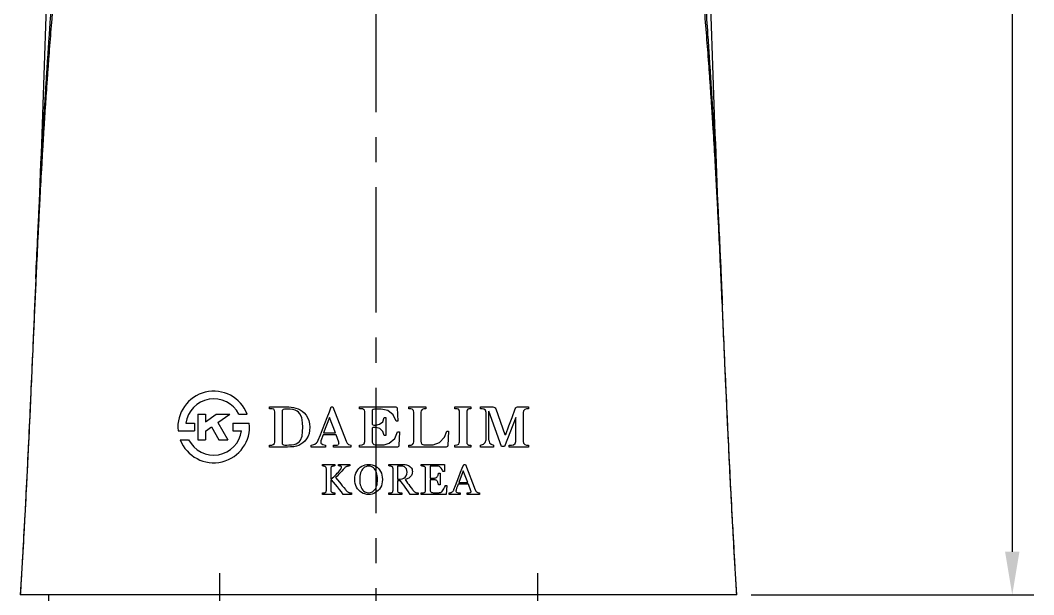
# Model space of a CAD drawing. Extents: x 10582 to 11176, y 338 to 758.
# Drawn here: x 10949.7 to 11020.4, y 521.4 to 561.5 of the extents above; entities that cross this region are included whole.
import ezdxf

# ---------------------------------------------------------------- set-up
doc = ezdxf.new("R2010")
doc.units = 0
doc.header["$LTSCALE"] = 7
doc.header["$MEASUREMENT"] = 0
doc.linetypes.add('CENTER', pattern=[2, 1.25, -0.25, 0.25, -0.25])
doc.layers.get('0').update_dxf_attribs({"color": 2, "linetype": 'CONTINUOUS'})
for name, color, linetype in [('CL', 1, 'CENTER'), ('D', 2, 'CONTINUOUS'), ('DIM', 2, 'CONTINUOUS'), ('DWG', 7, 'CONTINUOUS')]:
    doc.layers.add(name, color=color, linetype=linetype)

msp = doc.modelspace()

# ---------------------------------------------------------------- linework, layer by layer
at = {"color": 7, "linetype": 'Continuous'}
for p, q in [((10950.811, 543.45), (10950.813, 543.496)), ((10998.639, 543.517), (10998.64, 543.487)), ((10999.726, 521.396), (10949.726, 521.396))]:
    msp.add_line(p, q, dxfattribs=at)
for points in [[(10950.813, 543.496), (10950.847, 544.26), (10950.963, 546.757), (10951.018, 547.9), (10951.074, 549.03), (10951.189, 551.248), (10951.259, 552.524), (10951.323, 553.657), (10951.389, 554.772), (10951.453, 555.827), (10951.518, 556.865), (10951.595, 558.061), (10951.662, 559.076), (10951.73, 560.073), (10951.796, 561.051), (10951.865, 562.049), (10951.942, 563.183), (10952.005, 564.107), (10952.067, 565.01), (10952.126, 565.893), (10952.156, 566.328), (10952.185, 566.757), (10952.218, 567.247), (10952.251, 567.73), (10952.307, 568.545), (10952.335, 568.961), (10952.364, 569.371), (10952.419, 570.159), (10952.474, 570.924), (10952.536, 571.763), (10952.563, 572.115), (10952.59, 572.463), (10952.616, 572.805), (10952.644, 573.142), (10952.699, 573.802), (10952.729, 574.149), (10952.759, 574.489), (10952.791, 574.833), (10952.823, 575.17), (10952.944, 576.351), (10953.013, 576.957), (10953.082, 577.54), (10953.216, 578.558), (10953.355, 579.499), (10953.428, 579.95), (10953.502, 580.382), (10953.636, 581.091), (10953.67, 581.259), (10953.704, 581.422), (10953.744, 581.606), (10953.784, 581.786), (10953.819, 581.938), (10953.854, 582.088), (10953.891, 582.24), (10953.928, 582.39), (10953.966, 582.537), (10954.003, 582.681), (10954.022, 582.749), (10954.04, 582.816), (10954.058, 582.882), (10954.077, 582.947), (10954.111, 583.065), (10954.145, 583.182), (10954.18, 583.296), (10954.214, 583.41), (10954.252, 583.534), (10954.291, 583.658), (10954.329, 583.782), (10954.368, 583.906), (10954.526, 584.4), (10954.689, 584.894), (10954.773, 585.14), (10954.857, 585.386), (10954.927, 585.588), (10954.998, 585.79), (10955.09, 586.047), (10955.179, 586.293), (10955.269, 586.539), (10955.361, 586.785), (10955.563, 587.316), (10955.758, 587.818), (10955.86, 588.074), (10956.072, 588.598), (10956.174, 588.846), (10956.277, 589.094), (10956.382, 589.341), (10956.487, 589.59), (10956.538, 589.709), (10956.59, 589.829), (10956.642, 589.95), (10956.704, 590.094), (10956.762, 590.231), (10956.82, 590.377), (10956.869, 590.512), (10956.919, 590.657), (10956.963, 590.791), (10957.007, 590.933), (10957.035, 591.027), (10957.063, 591.124), (10957.115, 591.31), (10957.167, 591.505), (10957.18, 591.552), (10957.192, 591.6), (10957.204, 591.648), (10957.217, 591.696), (10957.231, 591.753), (10957.245, 591.811), (10957.26, 591.87), (10957.274, 591.929), (10957.324, 592.142), (10957.349, 592.252), (10957.374, 592.365), (10957.426, 592.617), (10957.478, 592.884), (10957.505, 593.031), (10957.532, 593.183), (10957.555, 593.322), (10957.578, 593.464), (10957.601, 593.609), (10957.624, 593.758), (10957.646, 593.911), (10957.669, 594.066), (10957.717, 594.417), (10957.763, 594.783), (10957.806, 595.136), (10957.827, 595.324), (10957.848, 595.516), (10957.891, 595.929), (10957.933, 596.358), (10957.957, 596.618)], [(10991.496, 596.618), (10991.51, 596.459), (10991.551, 596.039), (10991.592, 595.634), (10991.632, 595.273), (10991.672, 594.925), (10991.717, 594.566), (10991.762, 594.223), (10991.805, 593.918), (10991.849, 593.627), (10991.894, 593.343), (10991.941, 593.074), (10991.992, 592.797), (10992.043, 592.536), (10992.067, 592.422), (10992.091, 592.311), (10992.115, 592.204), (10992.139, 592.099), (10992.163, 591.997), (10992.186, 591.898), (10992.21, 591.801), (10992.234, 591.705), (10992.248, 591.651), (10992.262, 591.597), (10992.29, 591.491), (10992.302, 591.443), (10992.315, 591.396), (10992.327, 591.35), (10992.34, 591.304), (10992.366, 591.21), (10992.379, 591.164), (10992.392, 591.118), (10992.405, 591.073), (10992.418, 591.028), (10992.444, 590.941), (10992.462, 590.882), (10992.48, 590.825), (10992.498, 590.768), (10992.516, 590.713), (10992.587, 590.502), (10992.659, 590.311), (10992.731, 590.137), (10992.789, 590.003), (10992.846, 589.87), (10992.898, 589.751), (10992.949, 589.631), (10993.05, 589.392), (10993.1, 589.274), (10993.15, 589.155), (10993.2, 589.036), (10993.25, 588.917), (10993.348, 588.678), (10993.399, 588.555), (10993.449, 588.431), (10993.549, 588.184), (10993.757, 587.661), (10993.858, 587.399), (10993.959, 587.138), (10994.004, 587.02), (10994.048, 586.901), (10994.093, 586.783), (10994.137, 586.665), (10994.224, 586.428), (10994.268, 586.31), (10994.311, 586.192), (10994.403, 585.936), (10994.494, 585.68), (10994.583, 585.423), (10994.671, 585.167), (10994.834, 584.684), (10994.991, 584.2), (10995.07, 583.953), (10995.148, 583.705), (10995.221, 583.468), (10995.258, 583.349), (10995.294, 583.23), (10995.348, 583.048), (10995.374, 582.956), (10995.401, 582.861), (10995.418, 582.798), (10995.436, 582.733), (10995.471, 582.602), (10995.505, 582.468), (10995.54, 582.331), (10995.574, 582.192), (10995.608, 582.051), (10995.645, 581.892), (10995.682, 581.73), (10995.755, 581.395), (10995.789, 581.231), (10995.823, 581.064), (10995.855, 580.899), (10995.887, 580.73), (10995.951, 580.381), (10996.013, 580.018), (10996.085, 579.577), (10996.156, 579.118), (10996.223, 578.66), (10996.288, 578.184), (10996.357, 577.65), (10996.424, 577.097), (10996.485, 576.563), (10996.545, 576.011), (10996.66, 574.858), (10996.72, 574.199), (10996.779, 573.516), (10996.996, 570.686), (10997.102, 569.197), (10997.209, 567.628), (10997.27, 566.737), (10997.332, 565.822), (10997.389, 564.974), (10997.418, 564.543), (10997.448, 564.108), (10997.508, 563.222), (10997.57, 562.318), (10997.71, 560.274), (10997.775, 559.301), (10997.841, 558.311), (10997.91, 557.248), (10997.979, 556.165), (10998.041, 555.158), (10998.102, 554.134), (10998.223, 551.997), (10998.286, 550.836), (10998.347, 549.658), (10998.403, 548.558), (10998.457, 547.445), (10998.565, 545.149), (10998.639, 543.517)], [(10952.129, 595.641), (10952.049, 586.793), (10951.625, 565.883), (10950.835, 543.989), (10950.813, 543.496)], [(10998.639, 543.517), (10998.618, 543.989), (10997.828, 565.883), (10997.404, 586.792), (10997.323, 595.643)], [(10962.636, 582.716), (10962.627, 582.648), (10962.624, 582.487), (10962.627, 582.398), (10962.625, 582.317), (10962.611, 582.246), (10962.587, 582.182), (10962.512, 582.062), (10962.422, 581.977), (10962.33, 581.894), (10962.24, 581.812), (10962.055, 581.638), (10961.875, 581.465), (10961.697, 581.291), (10961.521, 581.117), (10961.162, 580.746), (10960.992, 580.563), (10960.668, 580.204), (10960.34, 579.82), (10960.195, 579.64), (10960.051, 579.461), (10959.908, 579.281), (10959.764, 579.093), (10959.654, 578.944), (10959.547, 578.793), (10959.418, 578.61), (10959.291, 578.426), (10959.046, 578.056), (10958.812, 577.683), (10958.756, 577.589), (10958.701, 577.494), (10958.647, 577.399), (10958.595, 577.304), (10958.539, 577.22), (10958.471, 577.141), (10958.392, 577.066), (10958.303, 576.995), (10958.25, 576.957), (10958.195, 576.92), (10958.138, 576.883), (10958.081, 576.845), (10957.963, 576.764), (10957.846, 576.679), (10957.73, 576.591), (10957.614, 576.5), (10957.5, 576.413), (10957.379, 576.328), (10957.229, 576.232), (10957.072, 576.138), (10956.93, 576.059), (10956.785, 575.98), (10956.214, 575.641), (10955.897, 575.429), (10955.59, 575.203), (10955.017, 574.719), (10954.494, 574.171), (10954.234, 573.842), (10953.995, 573.485), (10953.609, 572.734), (10953.515, 572.508), (10953.426, 572.273), (10953.343, 572.036), (10953.264, 571.788), (10953.129, 571.302), (10953.066, 571.046), (10953.006, 570.782), (10952.949, 570.51), (10952.894, 570.231), (10952.773, 569.553), (10952.674, 568.918), (10952.581, 568.248), (10952.536, 567.895), (10952.492, 567.533), (10952.409, 566.817), (10952.362, 566.388), (10952.316, 565.949), (10952.278, 565.562), (10952.239, 565.167), (10952.163, 564.358), (10952.088, 563.524), (10952.013, 562.663), (10951.923, 561.597), (10951.846, 560.65), (10951.772, 559.715), (10951.699, 558.756), (10951.628, 557.774), (10951.546, 556.612), (10951.477, 555.598), (10951.41, 554.565), (10951.341, 553.471), (10951.275, 552.356), (10951.202, 551.099), (10951.083, 548.907), (10951.026, 547.788), (10950.97, 546.655), (10950.852, 544.179), (10950.818, 543.451)], [(10998.631, 543.517), (10998.56, 545.061), (10998.449, 547.337), (10998.393, 548.439), (10998.336, 549.528), (10998.273, 550.692), (10998.208, 551.838), (10998.082, 553.94), (10998.019, 554.943), (10997.954, 555.929), (10997.881, 556.985), (10997.808, 558.016), (10997.737, 558.974), (10997.666, 559.908), (10997.509, 561.851), (10997.437, 562.7), (10997.365, 563.524), (10997.329, 563.927), (10997.293, 564.325), (10997.22, 565.102), (10997.139, 565.931), (10997.054, 566.727), (10996.892, 568.099), (10996.712, 569.357), (10996.5, 570.534), (10996.25, 571.579), (10996.099, 572.071), (10995.932, 572.527), (10995.58, 573.277), (10995.378, 573.612), (10995.159, 573.922), (10994.906, 574.232), (10994.637, 574.52), (10994.374, 574.769), (10994.101, 575.005), (10993.808, 575.239), (10993.507, 575.461), (10993.241, 575.64), (10992.969, 575.808), (10992.831, 575.888), (10992.692, 575.966), (10992.547, 576.045), (10992.405, 576.124), (10992.121, 576.297), (10991.99, 576.386), (10991.867, 576.478), (10991.76, 576.562), (10991.654, 576.644), (10991.546, 576.724), (10991.438, 576.8), (10991.33, 576.874), (10991.275, 576.91), (10991.222, 576.946), (10991.145, 577), (10991.075, 577.055), (10990.954, 577.173), (10990.888, 577.257), (10990.836, 577.348), (10990.734, 577.531), (10990.622, 577.719), (10990.505, 577.906), (10990.27, 578.27), (10990.024, 578.63), (10989.89, 578.821), (10989.753, 579.012), (10989.611, 579.2), (10989.463, 579.387), (10989.394, 579.473), (10989.325, 579.559), (10989.187, 579.732), (10989.117, 579.819), (10989.046, 579.905), (10988.974, 579.991), (10988.9, 580.076), (10988.735, 580.264), (10988.566, 580.451), (10988.219, 580.824), (10988.052, 580.999), (10987.966, 581.087), (10987.879, 581.174), (10987.709, 581.341), (10987.623, 581.424), (10987.537, 581.508), (10987.45, 581.591), (10987.362, 581.674), (10987.183, 581.839), (10987.091, 581.921), (10986.999, 582.004), (10986.909, 582.103), (10986.85, 582.221), (10986.827, 582.407), (10986.829, 582.636), (10986.818, 582.717)], [(10950.811, 543.451), (10950.643, 539.638), (10950.371, 533.531), (10950.064, 527.323), (10949.726, 521.396)], [(10950.805, 543.166), (10950.635, 539.349), (10950.419, 534.546), (10950.285, 531.69), (10950.223, 530.413), (10950.158, 529.129), (10950.092, 527.845), (10950.023, 526.556), (10949.953, 525.284)], [(10950.818, 543.451), (10950.805, 543.166)], [(10998.637, 543.395), (10998.631, 543.517)], [(10999.189, 531.249), (10999.079, 533.559), (10998.876, 538.036), (10998.771, 540.404), (10998.667, 542.731), (10998.637, 543.395)], [(10998.64, 543.487), (10998.639, 543.518)], [(10998.64, 543.487), (10998.639, 543.517)], [(10998.64, 543.487), (10998.663, 542.966)], [(10998.652, 543.224), (10998.64, 543.487)], [(10998.663, 542.966), (10998.652, 543.224)], [(10998.663, 542.966), (10998.671, 542.802), (10998.722, 541.627)], [(10998.722, 541.627), (10998.663, 542.966)], [(10999.726, 521.396), (10999.391, 527.274), (10999.09, 533.361), (10998.822, 539.345), (10998.722, 541.627)], [(10999.391, 527.27), (10999.315, 528.738), (10999.191, 531.206), (10999.189, 531.249)], [(10999.609, 523.364), (10999.585, 523.778), (10999.446, 526.26), (10999.391, 527.27)], [(10949.953, 525.284), (10949.879, 523.977), (10949.844, 523.368)], [(10949.844, 523.368), (10949.823, 523.006)], [(10999.631, 522.989), (10999.609, 523.364)], [(10949.823, 523.006), (10949.804, 522.687), (10949.726, 521.396)], [(10999.726, 521.396), (10999.631, 522.989)]]:
    msp.add_spline(points, degree=3, dxfattribs=at)
at = {"layer": 'CL'}
for p, q in [((10974.57, 499.096), (10974.57, 645.854)), ((10963.631, 522.897), (10963.631, 458.277)), ((10985.831, 522.897), (10985.831, 458.277))]:
    msp.add_line(p, q, dxfattribs=at)
at = {"layer": 'D'}
for p, q in [((11018.949, 640.854), (11018.949, 524.396)), ((11000.726, 521.396), (11020.449, 521.396))]:
    msp.add_line(p, q, dxfattribs=at)
msp.add_solid([(11018.449, 524.396), (11019.449, 524.396), (11018.949, 521.396)], dxfattribs=at)
at = {"layer": 'DIM'}
for p, q in [((10962.109, 534.003), (10962.109, 532.217)), ((10962.109, 534.003), (10962.645, 534.003)), ((10962.645, 534.003), (10962.645, 533.469)), ((10962.645, 533.469), (10963.407, 534.003)), ((10963.407, 534.003), (10964.341, 534.003)), ((10963.506, 533.419), (10964.341, 534.003)), ((10964.975, 534.003), (10965.56, 534.003)), ((10967.11, 534.377), (10967.11, 534.511)), ((10967.11, 534.511), (10968.464, 534.511)), ((10967.305, 534.377), (10967.11, 534.377)), ((10967.415, 534.346), (10967.305, 534.377)), ((10967.471, 534.269), (10967.415, 534.346)), ((10967.487, 534.161), (10967.471, 534.269)), ((10967.487, 532.049), (10967.487, 534.161)), ((10968.008, 534.255), (10967.991, 534.18)), ((10967.991, 534.18), (10967.991, 532.03)), ((10968.063, 534.32), (10968.008, 534.255)), ((10968.162, 534.348), (10968.063, 534.32)), ((10968.232, 534.35), (10968.162, 534.348)), ((10968.301, 534.351), (10968.232, 534.35)), ((10968.362, 534.351), (10968.301, 534.351)), ((10968.549, 534.348), (10968.362, 534.351)), ((10968.464, 534.511), (10968.632, 534.502)), ((10968.753, 534.331), (10968.549, 534.348)), ((10968.632, 534.502), (10968.798, 534.476)), ((10968.921, 534.287), (10968.753, 534.331)), ((10968.798, 534.476), (10968.962, 534.433)), ((10969.043, 534.219), (10968.921, 534.287)), ((10968.962, 534.433), (10969.118, 534.375)), ((10969.147, 534.137), (10969.043, 534.219)), ((10969.118, 534.375), (10969.26, 534.305)), ((10969.241, 534.038), (10969.147, 534.137)), ((10969.368, 533.761), (10969.241, 534.038)), ((10969.26, 534.305), (10969.388, 534.223)), ((10969.388, 534.223), (10969.54, 534.093)), ((10969.54, 534.093), (10969.669, 533.94)), ((10971.145, 533.773), (10971.294, 534.158)), ((10971.294, 534.158), (10971.432, 534.511)), ((10971.432, 534.511), (10971.542, 534.511)), ((10971.542, 534.511), (10972.463, 532.129)), ((10973.394, 534.371), (10973.394, 534.511)), ((10973.394, 534.511), (10975.93, 534.511)), ((10973.603, 534.369), (10973.394, 534.371)), ((10973.684, 534.341), (10973.603, 534.369)), ((10973.744, 534.277), (10973.684, 534.341)), ((10973.767, 534.192), (10973.744, 534.277)), ((10973.777, 532.091), (10973.767, 534.192)), ((10974.294, 534.282), (10974.272, 534.204)), ((10974.272, 534.204), (10974.272, 533.356)), ((10974.351, 534.334), (10974.294, 534.282)), ((10974.448, 534.355), (10974.351, 534.334)), ((10974.908, 534.355), (10974.448, 534.355)), ((10975.378, 534.252), (10974.908, 534.355)), ((10975.743, 533.963), (10975.378, 534.252)), ((10975.964, 533.515), (10975.743, 533.963)), ((10975.93, 534.511), (10975.98, 534.5)), ((10975.98, 534.5), (10976.01, 534.475)), ((10976.01, 534.475), (10976.023, 534.439)), ((10976.023, 534.439), (10976.07, 533.515)), ((10976.844, 534.371), (10976.844, 534.511)), ((10976.844, 534.511), (10978.026, 534.511)), ((10976.982, 534.37), (10976.844, 534.371)), ((10977.082, 534.342), (10976.982, 534.37)), ((10977.161, 534.26), (10977.082, 534.342)), ((10977.191, 534.123), (10977.161, 534.26)), ((10977.192, 532.076), (10977.191, 534.123)), ((10977.69, 534.148), (10977.688, 532.128)), ((10977.707, 534.241), (10977.69, 534.148)), ((10977.772, 534.329), (10977.707, 534.241)), ((10977.889, 534.369), (10977.772, 534.329)), ((10978.026, 534.371), (10977.889, 534.369)), ((10978.026, 534.511), (10978.026, 534.371)), ((10980.057, 534.511), (10981.171, 534.511)), ((10980.057, 534.371), (10980.057, 534.511)), ((10980.204, 534.37), (10980.057, 534.371)), ((10980.303, 534.343), (10980.204, 534.37)), ((10980.354, 534.278), (10980.303, 534.343)), ((10980.368, 534.203), (10980.354, 534.278)), ((10980.368, 532.08), (10980.368, 534.203)), ((10980.885, 534.221), (10980.882, 532.038)), ((10980.906, 534.293), (10980.885, 534.221)), ((10980.959, 534.348), (10980.906, 534.293)), ((10981.035, 534.37), (10980.959, 534.348)), ((10981.171, 534.371), (10981.035, 534.37)), ((10981.171, 534.511), (10981.171, 534.371)), ((10981.852, 534.511), (10982.703, 534.511)), ((10981.852, 534.371), (10981.852, 534.511)), ((10981.962, 534.372), (10981.852, 534.371)), ((10982.082, 534.351), (10981.962, 534.372)), ((10982.186, 534.274), (10982.082, 534.351)), ((10982.23, 534.12), (10982.186, 534.274)), ((10982.229, 532.207), (10982.23, 534.12)), ((10982.432, 532.188), (10982.432, 534.222)), ((10983.314, 531.756), (10982.433, 534.221)), ((10982.703, 534.511), (10982.784, 534.491)), ((10982.784, 534.491), (10982.855, 534.445)), ((10982.855, 534.445), (10982.91, 534.37)), ((10982.91, 534.37), (10983.532, 532.594)), ((10984.057, 533.774), (10984.258, 534.37)), ((10984.258, 534.37), (10984.297, 534.435)), ((10984.297, 534.435), (10984.361, 534.484)), ((10984.361, 534.484), (10984.436, 534.511)), ((10984.436, 534.511), (10985.199, 534.511)), ((10984.844, 534.245), (10984.814, 534.124)), ((10984.814, 534.124), (10984.814, 532.105)), ((10984.926, 534.332), (10984.844, 534.245)), ((10985.05, 534.367), (10984.926, 534.332)), ((10985.199, 534.371), (10985.05, 534.367)), ((10985.199, 534.511), (10985.199, 534.371)), ((10961.279, 533.378), (10961.886, 533.378)), ((10961.886, 533.378), (10961.886, 532.842)), ((10963.506, 533.419), (10964.2, 532.217)), ((10964.564, 533.378), (10964.564, 532.842)), ((10964.564, 533.378), (10965.711, 533.378)), ((10969.426, 533.407), (10969.368, 533.761)), ((10969.44, 533.096), (10969.426, 533.407)), ((10969.669, 533.94), (10969.775, 533.763)), ((10969.775, 533.763), (10969.855, 533.562)), ((10969.855, 533.562), (10969.906, 533.339)), ((10969.906, 533.339), (10969.924, 533.094)), ((10970.821, 532.939), (10970.984, 533.357)), ((10971.306, 533.782), (10970.896, 532.705)), ((10970.984, 533.357), (10971.145, 533.773)), ((10971.725, 532.705), (10971.306, 533.782)), ((10974.272, 533.356), (10974.291, 533.301)), ((10974.291, 533.301), (10974.335, 533.259)), ((10974.335, 533.259), (10974.388, 533.242)), ((10974.529, 533.242), (10974.796, 533.298)), ((10974.796, 533.298), (10975.023, 533.471)), ((10975.023, 533.471), (10975.131, 533.762)), ((10975.131, 533.762), (10975.244, 533.762)), ((10975.244, 533.762), (10975.244, 532.507)), ((10976.07, 533.515), (10975.964, 533.515)), ((10984.3, 533.771), (10983.527, 531.756)), ((10983.831, 533.183), (10984.057, 533.774)), ((10984.3, 532.105), (10984.3, 533.771)), ((10960.739, 532.842), (10961.886, 532.842)), ((10962.645, 532.815), (10963.066, 533.11)), ((10962.645, 532.815), (10962.645, 532.217)), ((10963.066, 533.11), (10963.581, 532.217)), ((10964.564, 532.842), (10965.171, 532.842)), ((10969.391, 532.466), (10969.432, 532.804)), ((10969.432, 532.804), (10969.44, 533.096)), ((10969.876, 532.647), (10969.806, 532.457)), ((10969.913, 532.862), (10969.876, 532.647)), ((10969.924, 533.094), (10969.913, 532.862)), ((10970.525, 532.189), (10970.668, 532.55)), ((10970.668, 532.55), (10970.821, 532.939)), ((10970.854, 532.564), (10970.698, 532.151)), ((10971.763, 532.564), (10970.854, 532.564)), ((10970.896, 532.705), (10971.725, 532.705)), ((10971.952, 532.048), (10971.763, 532.564)), ((10974.289, 533.029), (10974.272, 532.981)), ((10974.272, 532.981), (10974.272, 532.241)), ((10974.33, 533.066), (10974.289, 533.029)), ((10974.386, 533.082), (10974.33, 533.066)), ((10974.529, 533.082), (10974.386, 533.082)), ((10974.388, 533.242), (10974.529, 533.242)), ((10974.826, 533.007), (10974.529, 533.082)), ((10975.033, 532.805), (10974.826, 533.007)), ((10975.117, 532.507), (10975.033, 532.805)), ((10975.866, 532.299), (10976.056, 532.767)), ((10976.056, 532.767), (10976.198, 532.767)), ((10976.198, 532.767), (10976.153, 531.819)), ((10979.327, 532.387), (10979.482, 532.826)), ((10979.482, 532.826), (10979.605, 532.826)), ((10979.605, 532.826), (10979.552, 531.811)), ((10983.532, 532.594), (10983.604, 532.595)), ((10983.604, 532.595), (10983.831, 533.183)), ((10960.89, 532.217), (10961.475, 532.217)), ((10962.109, 532.217), (10962.645, 532.217)), ((10963.581, 532.217), (10964.2, 532.217)), ((10967.11, 531.851), (10967.283, 531.85)), ((10967.11, 531.711), (10967.11, 531.851)), ((10967.283, 531.85), (10967.383, 531.881)), ((10967.383, 531.881), (10967.458, 531.957)), ((10967.458, 531.957), (10967.487, 532.049)), ((10967.991, 532.03), (10968.003, 531.942)), ((10968.003, 531.942), (10968.038, 531.894)), ((10968.038, 531.894), (10968.096, 531.854)), ((10968.096, 531.854), (10968.193, 531.849)), ((10968.193, 531.849), (10968.321, 531.85)), ((10968.321, 531.85), (10968.464, 531.852)), ((10968.464, 531.852), (10968.645, 531.86)), ((10968.645, 531.86), (10968.831, 531.887)), ((10968.831, 531.887), (10968.985, 531.935)), ((10968.985, 531.935), (10969.102, 532.006)), ((10969.102, 532.006), (10969.203, 532.097)), ((10969.311, 531.9), (10969.166, 531.827)), ((10969.203, 532.097), (10969.289, 532.199)), ((10969.289, 532.199), (10969.391, 532.466)), ((10969.451, 531.997), (10969.311, 531.9)), ((10969.588, 532.127), (10969.451, 531.997)), ((10969.707, 532.285), (10969.588, 532.127)), ((10969.806, 532.457), (10969.707, 532.285)), ((10970.025, 531.849), (10970.112, 531.861)), ((10970.025, 531.711), (10970.025, 531.849)), ((10970.112, 531.861), (10970.204, 531.884)), ((10970.204, 531.884), (10970.282, 531.917)), ((10970.282, 531.917), (10970.389, 531.993)), ((10970.389, 531.993), (10970.464, 532.072)), ((10970.464, 532.072), (10970.525, 532.189)), ((10970.698, 532.151), (10970.71, 531.983)), ((10970.71, 531.983), (10970.84, 531.886)), ((10970.84, 531.886), (10971.03, 531.849)), ((10971.03, 531.849), (10971.03, 531.711)), ((10971.593, 531.843), (10971.836, 531.845)), ((10971.593, 531.711), (10971.593, 531.843)), ((10971.836, 531.845), (10971.914, 531.874)), ((10971.962, 531.947), (10971.914, 531.874)), ((10971.962, 531.947), (10971.952, 532.048)), ((10972.463, 532.129), (10972.528, 531.972)), ((10972.528, 531.972), (10972.62, 531.881)), ((10972.62, 531.881), (10972.799, 531.849)), ((10972.799, 531.849), (10972.799, 531.711)), ((10973.394, 531.851), (10973.576, 531.866)), ((10973.394, 531.711), (10973.394, 531.851)), ((10973.576, 531.866), (10973.719, 531.926)), ((10973.719, 531.926), (10973.777, 532.091)), ((10974.272, 532.241), (10974.274, 532.163)), ((10974.274, 532.163), (10974.28, 532.097)), ((10974.28, 532.097), (10974.29, 532.042)), ((10974.29, 532.042), (10974.331, 531.954)), ((10974.331, 531.954), (10974.404, 531.894)), ((10974.404, 531.894), (10974.502, 531.872)), ((10974.502, 531.872), (10974.664, 531.869)), ((10974.664, 531.869), (10974.924, 531.871)), ((10974.924, 531.871), (10975.119, 531.872)), ((10975.244, 532.507), (10975.117, 532.507)), ((10975.119, 531.872), (10975.48, 531.987)), ((10975.48, 531.987), (10975.866, 532.299)), ((10976.844, 531.711), (10976.844, 531.851)), ((10976.844, 531.851), (10977.004, 531.851)), ((10977.004, 531.851), (10977.1, 531.891)), ((10977.1, 531.891), (10977.167, 531.969)), ((10977.167, 531.969), (10977.192, 532.076)), ((10977.688, 532.128), (10977.693, 532.01)), ((10977.693, 532.01), (10977.744, 531.918)), ((10977.744, 531.918), (10977.887, 531.872)), ((10977.887, 531.872), (10978.534, 531.868)), ((10978.534, 531.868), (10978.97, 532.031)), ((10978.97, 532.031), (10979.327, 532.387)), ((10980.057, 531.851), (10980.211, 531.853)), ((10980.057, 531.711), (10980.057, 531.851)), ((10980.211, 531.853), (10980.321, 531.899)), ((10980.321, 531.899), (10980.362, 531.993)), ((10980.362, 531.993), (10980.368, 532.08)), ((10980.882, 532.038), (10980.898, 531.945)), ((10980.898, 531.945), (10980.948, 531.88)), ((10980.948, 531.88), (10981.037, 531.851)), ((10981.037, 531.851), (10981.171, 531.851)), ((10981.171, 531.851), (10981.171, 531.711)), ((10981.842, 531.851), (10982.045, 531.905)), ((10981.842, 531.711), (10981.842, 531.851)), ((10982.045, 531.905), (10982.178, 532.028)), ((10982.178, 532.028), (10982.229, 532.207)), ((10982.432, 532.188), (10982.479, 532.014)), ((10982.479, 532.014), (10982.597, 531.898)), ((10982.597, 531.898), (10982.751, 531.851)), ((10982.751, 531.851), (10982.751, 531.711)), ((10983.836, 531.711), (10983.836, 531.851)), ((10983.836, 531.851), (10984.008, 531.849)), ((10984.008, 531.849), (10984.154, 531.873)), ((10984.154, 531.873), (10984.259, 531.954)), ((10984.259, 531.954), (10984.3, 532.105)), ((10984.814, 532.105), (10984.844, 531.969)), ((10984.844, 531.969), (10984.928, 531.882)), ((10984.928, 531.882), (10985.054, 531.851)), ((10985.054, 531.851), (10985.199, 531.851)), ((10985.199, 531.851), (10985.199, 531.711)), ((10968.386, 531.711), (10967.11, 531.711)), ((10968.591, 531.713), (10968.386, 531.711)), ((10968.805, 531.728), (10968.591, 531.713)), ((10969.002, 531.767), (10968.805, 531.728)), ((10969.166, 531.827), (10969.002, 531.767)), ((10971.03, 531.711), (10970.025, 531.711)), ((10972.799, 531.711), (10971.593, 531.711)), ((10974.282, 531.711), (10973.394, 531.711)), ((10975.17, 531.711), (10974.282, 531.711)), ((10976.059, 531.711), (10975.17, 531.711)), ((10976.096, 531.725), (10976.059, 531.711)), ((10976.135, 531.764), (10976.096, 531.725)), ((10976.153, 531.819), (10976.135, 531.764)), ((10979.443, 531.711), (10976.844, 531.711)), ((10979.498, 531.721), (10979.443, 531.711)), ((10979.536, 531.752), (10979.498, 531.721)), ((10979.552, 531.811), (10979.536, 531.752)), ((10981.171, 531.711), (10980.057, 531.711)), ((10982.751, 531.711), (10981.842, 531.711)), ((10983.527, 531.756), (10983.314, 531.756)), ((10985.199, 531.711), (10983.836, 531.711)), ((10970.809, 530.496), (10971.681, 530.496)), ((10970.809, 530.391), (10970.809, 530.496)), ((10971.681, 530.496), (10971.681, 530.391)), ((10971.932, 530.391), (10971.932, 530.496)), ((10971.932, 530.496), (10972.72, 530.496)), ((10972.72, 530.496), (10972.72, 530.391)), ((10973.557, 530.366), (10973.669, 530.423)), ((10973.669, 530.423), (10973.788, 530.463)), ((10973.788, 530.463), (10973.911, 530.488)), ((10973.911, 530.488), (10974.037, 530.496)), ((10974.037, 530.496), (10974.167, 530.488)), ((10974.167, 530.488), (10974.292, 530.463)), ((10974.292, 530.463), (10974.413, 530.421)), ((10974.413, 530.421), (10974.525, 530.365)), ((10975.456, 530.496), (10976.426, 530.496)), ((10975.456, 530.391), (10975.456, 530.496)), ((10976.426, 530.496), (10976.513, 530.493)), ((10976.513, 530.493), (10976.596, 530.484)), ((10976.596, 530.484), (10976.676, 530.469)), ((10976.676, 530.469), (10976.751, 530.447)), ((10976.751, 530.447), (10976.822, 530.418)), ((10976.822, 530.418), (10976.887, 530.381)), ((10977.712, 530.391), (10977.712, 530.496)), ((10977.712, 530.496), (10979.337, 530.496)), ((10979.337, 530.496), (10979.337, 529.99)), ((10980.569, 530.231), (10980.672, 530.496)), ((10980.672, 530.496), (10980.789, 530.496)), ((10980.789, 530.496), (10981.479, 528.71)), ((10970.838, 530.388), (10970.809, 530.391)), ((10970.87, 530.382), (10970.838, 530.388)), ((10970.905, 530.373), (10970.87, 530.382)), ((10970.94, 530.363), (10970.905, 530.373)), ((10970.972, 530.352), (10970.94, 530.363)), ((10971, 530.339), (10970.972, 530.352)), ((10971.03, 530.322), (10971, 530.339)), ((10971.052, 530.302), (10971.03, 530.322)), ((10971.067, 530.279), (10971.052, 530.302)), ((10971.077, 530.253), (10971.067, 530.279)), ((10971.083, 530.223), (10971.077, 530.253)), ((10971.085, 530.191), (10971.083, 530.223)), ((10971.085, 528.676), (10971.085, 530.191)), ((10971.402, 530.238), (10971.4, 530.206)), ((10971.4, 530.206), (10971.4, 529.481)), ((10971.408, 530.268), (10971.402, 530.238)), ((10971.417, 530.296), (10971.408, 530.268)), ((10971.433, 530.321), (10971.417, 530.296)), ((10971.455, 530.341), (10971.433, 530.321)), ((10971.486, 530.356), (10971.455, 530.341)), ((10971.509, 530.363), (10971.486, 530.356)), ((10971.539, 530.37), (10971.509, 530.363)), ((10971.577, 530.378), (10971.539, 530.37)), ((10971.616, 530.384), (10971.577, 530.378)), ((10971.605, 529.635), (10971.691, 529.716)), ((10971.651, 530.389), (10971.616, 530.384)), ((10971.681, 530.391), (10971.651, 530.389)), ((10971.691, 529.716), (10971.774, 529.797)), ((10971.774, 529.797), (10971.852, 529.878)), ((10971.945, 529.79), (10971.836, 529.678)), ((10971.852, 529.878), (10971.925, 529.959)), ((10971.925, 529.959), (10971.996, 530.043)), ((10971.948, 530.39), (10971.932, 530.391)), ((10972.056, 529.91), (10971.945, 529.79)), ((10971.965, 530.389), (10971.948, 530.39)), ((10971.986, 530.387), (10971.965, 530.389)), ((10972.009, 530.385), (10971.986, 530.387)), ((10971.996, 530.043), (10972.053, 530.114)), ((10972.033, 530.382), (10972.009, 530.385)), ((10972.06, 530.376), (10972.033, 530.382)), ((10972.053, 530.114), (10972.096, 530.174)), ((10972.164, 530.032), (10972.056, 529.91)), ((10972.082, 530.37), (10972.06, 530.376)), ((10972.104, 530.362), (10972.082, 530.37)), ((10972.096, 530.174), (10972.126, 530.226)), ((10972.123, 530.354), (10972.104, 530.362)), ((10972.138, 530.343), (10972.123, 530.354)), ((10972.126, 530.226), (10972.144, 530.274)), ((10972.147, 530.331), (10972.138, 530.343)), ((10972.144, 530.274), (10972.15, 530.317)), ((10972.15, 530.317), (10972.147, 530.331)), ((10972.27, 530.151), (10972.164, 530.032)), ((10972.374, 530.268), (10972.27, 530.151)), ((10972.399, 530.292), (10972.374, 530.268)), ((10972.43, 530.314), (10972.399, 530.292)), ((10972.465, 530.333), (10972.43, 530.314)), ((10972.501, 530.348), (10972.465, 530.333)), ((10972.537, 530.361), (10972.501, 530.348)), ((10972.572, 530.37), (10972.537, 530.361)), ((10972.592, 530.374), (10972.572, 530.37)), ((10972.61, 530.378), (10972.592, 530.374)), ((10972.625, 530.381), (10972.61, 530.378)), ((10972.639, 530.383), (10972.625, 530.381)), ((10972.653, 530.385), (10972.639, 530.383)), ((10972.667, 530.386), (10972.653, 530.385)), ((10972.679, 530.387), (10972.667, 530.386)), ((10972.69, 530.388), (10972.679, 530.387)), ((10972.701, 530.389), (10972.69, 530.388)), ((10972.709, 530.39), (10972.701, 530.389)), ((10972.716, 530.391), (10972.709, 530.39)), ((10972.72, 530.391), (10972.716, 530.391)), ((10973.082, 529.601), (10973.108, 529.746)), ((10973.108, 529.746), (10973.15, 529.88)), ((10973.15, 529.88), (10973.207, 530.001)), ((10973.207, 530.001), (10973.277, 530.112)), ((10973.277, 530.112), (10973.36, 530.211)), ((10973.36, 530.211), (10973.454, 530.296)), ((10973.45, 529.794), (10973.431, 529.681)), ((10973.477, 529.9), (10973.45, 529.794)), ((10973.454, 530.296), (10973.557, 530.366)), ((10973.512, 529.997), (10973.477, 529.9)), ((10973.555, 530.085), (10973.512, 529.997)), ((10973.61, 530.166), (10973.555, 530.085)), ((10973.675, 530.235), (10973.61, 530.166)), ((10973.749, 530.293), (10973.675, 530.235)), ((10973.834, 530.336), (10973.749, 530.293)), ((10973.929, 530.362), (10973.834, 530.336)), ((10974.037, 530.37), (10973.929, 530.362)), ((10974.134, 530.363), (10974.037, 530.37)), ((10974.223, 530.34), (10974.134, 530.363)), ((10974.305, 530.303), (10974.223, 530.34)), ((10974.379, 530.253), (10974.305, 530.303)), ((10974.444, 530.19), (10974.379, 530.253)), ((10974.5, 530.116), (10974.444, 530.19)), ((10974.548, 530.03), (10974.5, 530.116)), ((10974.525, 530.365), (10974.627, 530.294)), ((10974.587, 529.932), (10974.548, 530.03)), ((10974.618, 529.822), (10974.587, 529.932)), ((10974.64, 529.704), (10974.618, 529.822)), ((10974.627, 530.294), (10974.718, 530.211)), ((10974.718, 530.211), (10974.8, 530.112)), ((10974.8, 530.112), (10974.869, 530.001)), ((10974.869, 530.001), (10974.925, 529.877)), ((10974.925, 529.877), (10974.967, 529.742)), ((10974.967, 529.742), (10974.992, 529.597)), ((10975.486, 530.388), (10975.456, 530.391)), ((10975.519, 530.383), (10975.486, 530.388)), ((10975.557, 530.377), (10975.519, 530.383)), ((10975.594, 530.369), (10975.557, 530.377)), ((10975.626, 530.361), (10975.594, 530.369)), ((10975.653, 530.353), (10975.626, 530.361)), ((10975.685, 530.337), (10975.653, 530.353)), ((10975.708, 530.316), (10975.685, 530.337)), ((10975.722, 530.292), (10975.708, 530.316)), ((10975.731, 530.264), (10975.722, 530.292)), ((10975.736, 530.233), (10975.731, 530.264)), ((10975.738, 530.2), (10975.736, 530.233)), ((10975.738, 528.681), (10975.738, 530.2)), ((10976.053, 530.376), (10976.053, 529.475)), ((10976.304, 530.376), (10976.053, 530.376)), ((10976.427, 530.364), (10976.304, 530.376)), ((10976.531, 530.327), (10976.427, 530.364)), ((10976.614, 530.265), (10976.531, 530.327)), ((10976.675, 530.181), (10976.614, 530.265)), ((10976.663, 529.704), (10976.708, 529.823)), ((10976.711, 530.081), (10976.675, 530.181)), ((10976.708, 529.823), (10976.723, 529.962)), ((10976.723, 529.962), (10976.711, 530.081)), ((10976.887, 530.381), (10976.945, 530.337)), ((10976.945, 530.337), (10976.993, 530.286)), ((10977.023, 529.722), (10976.987, 529.668)), ((10976.993, 530.286), (10977.034, 530.226)), ((10977.052, 529.781), (10977.023, 529.722)), ((10977.034, 530.226), (10977.064, 530.158)), ((10977.072, 529.846), (10977.052, 529.781)), ((10977.064, 530.158), (10977.083, 530.081)), ((10977.085, 529.918), (10977.072, 529.846)), ((10977.083, 530.081), (10977.089, 529.996)), ((10977.089, 529.996), (10977.085, 529.918)), ((10977.741, 530.388), (10977.712, 530.391)), ((10977.777, 530.382), (10977.741, 530.388)), ((10977.819, 530.373), (10977.777, 530.382)), ((10977.861, 530.363), (10977.819, 530.373)), ((10977.897, 530.352), (10977.861, 530.363)), ((10977.926, 530.339), (10977.897, 530.352)), ((10977.957, 530.322), (10977.926, 530.339)), ((10977.98, 530.301), (10977.957, 530.322)), ((10977.995, 530.278), (10977.98, 530.301)), ((10978.004, 530.251), (10977.995, 530.278)), ((10978.009, 530.223), (10978.004, 530.251)), ((10978.011, 530.191), (10978.009, 530.223)), ((10978.011, 528.681), (10978.011, 530.191)), ((10978.326, 530.379), (10978.326, 529.544)), ((10978.656, 530.379), (10978.326, 530.379)), ((10978.708, 530.379), (10978.656, 530.379)), ((10978.757, 530.378), (10978.708, 530.379)), ((10978.801, 530.376), (10978.757, 530.378)), ((10978.841, 530.374), (10978.801, 530.376)), ((10978.878, 530.371), (10978.841, 530.374)), ((10978.861, 529.708), (10978.877, 529.752)), ((10978.877, 529.752), (10978.891, 529.799)), ((10978.911, 530.367), (10978.878, 530.371)), ((10978.891, 529.799), (10978.901, 529.845)), ((10978.901, 529.845), (10978.908, 529.888)), ((10978.908, 529.888), (10979.019, 529.888)), ((10978.971, 530.347), (10978.911, 530.367)), ((10979.033, 530.3), (10978.971, 530.347)), ((10979.019, 529.888), (10979.019, 529.066)), ((10979.098, 530.229), (10979.033, 530.3)), ((10979.156, 530.146), (10979.098, 530.229)), ((10979.198, 530.067), (10979.156, 530.146)), ((10979.226, 529.99), (10979.198, 530.067)), ((10979.337, 529.99), (10979.226, 529.99)), ((10980.635, 530.045), (10980.327, 529.242)), ((10980.336, 529.631), (10980.457, 529.943)), ((10980.457, 529.943), (10980.569, 530.231)), ((10980.949, 529.242), (10980.635, 530.045)), ((10971.4, 529.481), (10971.429, 529.481)), ((10971.4, 529.423), (10971.4, 528.692)), ((10971.438, 529.423), (10971.4, 529.423)), ((10971.429, 529.481), (10971.517, 529.557)), ((10971.588, 529.258), (10971.438, 529.423)), ((10971.517, 529.557), (10971.605, 529.635)), ((10971.733, 529.091), (10971.588, 529.258)), ((10971.836, 529.678), (10971.726, 529.573)), ((10971.726, 529.573), (10971.868, 529.411)), ((10971.874, 528.919), (10971.733, 529.091)), ((10971.868, 529.411), (10971.992, 529.265)), ((10971.992, 529.265), (10972.099, 529.135)), ((10972.099, 529.135), (10972.199, 529.009)), ((10972.199, 529.009), (10972.304, 528.879)), ((10973.074, 529.444), (10973.082, 529.601)), ((10973.082, 529.298), (10973.074, 529.444)), ((10973.106, 529.159), (10973.082, 529.298)), ((10973.146, 529.025), (10973.106, 529.159)), ((10973.201, 528.901), (10973.146, 529.025)), ((10973.419, 529.564), (10973.415, 529.444)), ((10973.415, 529.444), (10973.419, 529.313)), ((10973.431, 529.681), (10973.419, 529.564)), ((10973.419, 529.313), (10973.432, 529.19)), ((10973.432, 529.19), (10973.452, 529.077)), ((10973.452, 529.077), (10973.481, 528.972)), ((10974.594, 528.977), (10974.622, 529.081)), ((10974.622, 529.081), (10974.642, 529.194)), ((10974.654, 529.577), (10974.64, 529.704)), ((10974.642, 529.194), (10974.654, 529.315)), ((10974.658, 529.444), (10974.654, 529.577)), ((10974.654, 529.315), (10974.658, 529.444)), ((10974.924, 529.01), (10974.866, 528.887)), ((10974.966, 529.145), (10974.924, 529.01)), ((10974.991, 529.29), (10974.966, 529.145)), ((10975, 529.444), (10974.991, 529.29)), ((10974.992, 529.597), (10975, 529.444)), ((10976.053, 529.475), (10976.247, 529.475)), ((10976.268, 529.348), (10976.053, 529.348)), ((10976.053, 529.348), (10976.053, 528.681)), ((10976.247, 529.475), (10976.375, 529.49)), ((10976.383, 529.197), (10976.268, 529.348)), ((10976.375, 529.49), (10976.489, 529.533)), ((10976.492, 529.05), (10976.383, 529.197)), ((10976.489, 529.533), (10976.587, 529.606)), ((10976.596, 528.905), (10976.492, 529.05)), ((10976.649, 529.454), (10976.577, 529.431)), ((10976.577, 529.431), (10976.674, 529.301)), ((10976.587, 529.606), (10976.663, 529.704)), ((10976.718, 529.48), (10976.649, 529.454)), ((10976.674, 529.301), (10976.76, 529.185)), ((10976.782, 529.51), (10976.718, 529.48)), ((10976.76, 529.185), (10976.835, 529.084)), ((10976.842, 529.543), (10976.782, 529.51)), ((10976.835, 529.084), (10976.909, 528.984)), ((10976.895, 529.579), (10976.842, 529.543)), ((10976.943, 529.62), (10976.895, 529.579)), ((10976.987, 529.668), (10976.943, 529.62)), ((10978.326, 529.544), (10978.563, 529.544)), ((10978.563, 529.425), (10978.326, 529.425)), ((10978.326, 529.425), (10978.326, 528.794)), ((10978.563, 529.544), (10978.632, 529.547)), ((10978.623, 529.423), (10978.563, 529.425)), ((10978.674, 529.417), (10978.623, 529.423)), ((10978.632, 529.547), (10978.687, 529.554)), ((10978.718, 529.407), (10978.674, 529.417)), ((10978.687, 529.554), (10978.729, 529.566)), ((10978.755, 529.391), (10978.718, 529.407)), ((10978.729, 529.566), (10978.763, 529.583)), ((10978.79, 529.366), (10978.755, 529.391)), ((10978.763, 529.583), (10978.794, 529.607)), ((10978.822, 529.332), (10978.79, 529.366)), ((10978.794, 529.607), (10978.822, 529.638)), ((10978.822, 529.638), (10978.842, 529.67)), ((10978.84, 529.303), (10978.822, 529.332)), ((10978.858, 529.265), (10978.84, 529.303)), ((10978.842, 529.67), (10978.861, 529.708)), ((10978.876, 529.217), (10978.858, 529.265)), ((10978.891, 529.165), (10978.876, 529.217)), ((10978.901, 529.115), (10978.891, 529.165)), ((10978.908, 529.066), (10978.901, 529.115)), ((10979.019, 529.066), (10978.908, 529.066)), ((10979.369, 528.961), (10979.388, 529.015)), ((10979.388, 529.015), (10979.495, 529.015)), ((10979.495, 529.015), (10979.455, 528.396)), ((10979.992, 528.755), (10980.099, 529.025)), ((10980.099, 529.025), (10980.214, 529.317)), ((10980.214, 529.317), (10980.336, 529.631)), ((10980.251, 529.047), (10980.229, 528.988)), ((10980.277, 529.112), (10980.251, 529.047)), ((10981.002, 529.112), (10980.277, 529.112)), ((10980.327, 529.242), (10980.949, 529.242)), ((10981.174, 528.649), (10981.002, 529.112)), ((10970.809, 528.501), (10970.835, 528.503)), ((10970.809, 528.396), (10970.809, 528.501)), ((10971.681, 528.396), (10970.809, 528.396)), ((10970.835, 528.503), (10970.868, 528.506)), ((10970.868, 528.506), (10970.908, 528.51)), ((10970.908, 528.51), (10970.947, 528.515)), ((10970.947, 528.515), (10970.978, 528.52)), ((10970.978, 528.52), (10971, 528.528)), ((10971, 528.528), (10971.027, 528.543)), ((10971.027, 528.543), (10971.048, 528.562)), ((10971.048, 528.562), (10971.064, 528.585)), ((10971.064, 528.585), (10971.076, 528.612)), ((10971.076, 528.612), (10971.082, 528.642)), ((10971.082, 528.642), (10971.085, 528.676)), ((10971.4, 528.692), (10971.402, 528.661)), ((10971.402, 528.661), (10971.408, 528.631)), ((10971.408, 528.631), (10971.418, 528.605)), ((10971.418, 528.605), (10971.434, 528.58)), ((10971.434, 528.58), (10971.456, 528.56)), ((10971.456, 528.56), (10971.486, 528.543)), ((10971.486, 528.543), (10971.506, 528.535)), ((10971.506, 528.535), (10971.535, 528.527)), ((10971.535, 528.527), (10971.574, 528.517)), ((10971.574, 528.517), (10971.614, 528.509)), ((10971.614, 528.509), (10971.65, 528.504)), ((10971.65, 528.504), (10971.681, 528.501)), ((10971.681, 528.501), (10971.681, 528.396)), ((10972.009, 528.746), (10971.874, 528.919)), ((10972.135, 528.571), (10972.009, 528.746)), ((10972.252, 528.396), (10972.135, 528.571)), ((10972.841, 528.396), (10972.252, 528.396)), ((10972.304, 528.879), (10972.412, 528.743)), ((10972.412, 528.743), (10972.455, 528.693)), ((10972.455, 528.693), (10972.497, 528.65)), ((10972.497, 528.65), (10972.539, 528.614)), ((10972.539, 528.614), (10972.58, 528.585)), ((10972.58, 528.585), (10972.616, 528.561)), ((10972.616, 528.561), (10972.649, 528.543)), ((10972.649, 528.543), (10972.677, 528.531)), ((10972.677, 528.531), (10972.709, 528.521)), ((10972.709, 528.521), (10972.745, 528.513)), ((10972.745, 528.513), (10972.781, 528.507)), ((10972.781, 528.507), (10972.814, 528.503)), ((10972.814, 528.503), (10972.841, 528.501)), ((10972.841, 528.501), (10972.841, 528.396)), ((10973.268, 528.791), (10973.201, 528.901)), ((10973.346, 528.693), (10973.268, 528.791)), ((10973.437, 528.606), (10973.346, 528.693)), ((10973.538, 528.533), (10973.437, 528.606)), ((10973.481, 528.972), (10973.52, 528.875)), ((10973.52, 528.875), (10973.568, 528.786)), ((10973.651, 528.475), (10973.538, 528.533)), ((10973.568, 528.786), (10973.623, 528.709)), ((10973.623, 528.709), (10973.687, 528.644)), ((10973.772, 528.431), (10973.651, 528.475)), ((10973.687, 528.644), (10973.76, 528.592)), ((10973.76, 528.592), (10973.842, 528.553)), ((10973.901, 528.405), (10973.772, 528.431)), ((10973.842, 528.553), (10973.935, 528.529)), ((10974.037, 528.396), (10973.901, 528.405)), ((10973.935, 528.529), (10974.037, 528.522)), ((10974.037, 528.522), (10974.134, 528.53)), ((10974.165, 528.404), (10974.037, 528.396)), ((10974.134, 528.53), (10974.225, 528.553)), ((10974.289, 528.429), (10974.165, 528.404)), ((10974.225, 528.553), (10974.309, 528.592)), ((10974.407, 528.47), (10974.289, 528.429)), ((10974.309, 528.592), (10974.385, 528.646)), ((10974.385, 528.646), (10974.451, 528.712)), ((10974.518, 528.525), (10974.407, 528.47)), ((10974.451, 528.712), (10974.507, 528.79)), ((10974.507, 528.79), (10974.555, 528.88)), ((10974.62, 528.595), (10974.518, 528.525)), ((10974.555, 528.88), (10974.594, 528.977)), ((10974.712, 528.678), (10974.62, 528.595)), ((10974.796, 528.776), (10974.712, 528.678)), ((10974.866, 528.887), (10974.796, 528.776)), ((10975.456, 528.501), (10975.483, 528.504)), ((10975.456, 528.396), (10975.456, 528.501)), ((10976.344, 528.396), (10975.456, 528.396)), ((10975.483, 528.504), (10975.518, 528.507)), ((10975.518, 528.507), (10975.559, 528.512)), ((10975.559, 528.512), (10975.6, 528.517)), ((10975.6, 528.517), (10975.631, 528.523)), ((10975.631, 528.523), (10975.653, 528.531)), ((10975.653, 528.531), (10975.68, 528.546)), ((10975.68, 528.546), (10975.701, 528.564)), ((10975.701, 528.564), (10975.717, 528.587)), ((10975.717, 528.587), (10975.729, 528.614)), ((10975.729, 528.614), (10975.735, 528.645)), ((10975.735, 528.645), (10975.738, 528.681)), ((10976.053, 528.681), (10976.055, 528.648)), ((10976.055, 528.648), (10976.06, 528.618)), ((10976.06, 528.618), (10976.069, 528.59)), ((10976.069, 528.59), (10976.084, 528.567)), ((10976.084, 528.567), (10976.107, 528.547)), ((10976.107, 528.547), (10976.139, 528.531)), ((10976.139, 528.531), (10976.161, 528.524)), ((10976.161, 528.524), (10976.192, 528.518)), ((10976.192, 528.518), (10976.232, 528.512)), ((10976.232, 528.512), (10976.274, 528.506)), ((10976.274, 528.506), (10976.311, 528.503)), ((10976.311, 528.503), (10976.344, 528.501)), ((10976.344, 528.501), (10976.344, 528.396)), ((10976.702, 528.753), (10976.596, 528.905)), ((10976.815, 528.584), (10976.702, 528.753)), ((10976.936, 528.396), (10976.815, 528.584)), ((10976.909, 528.984), (10976.993, 528.87)), ((10977.502, 528.396), (10976.936, 528.396)), ((10976.993, 528.87), (10977.087, 528.743)), ((10977.087, 528.743), (10977.129, 528.688)), ((10977.129, 528.688), (10977.169, 528.645)), ((10977.169, 528.645), (10977.205, 528.611)), ((10977.205, 528.611), (10977.24, 528.585)), ((10977.24, 528.585), (10977.275, 528.562)), ((10977.275, 528.562), (10977.309, 528.543)), ((10977.309, 528.543), (10977.337, 528.531)), ((10977.337, 528.531), (10977.369, 528.521)), ((10977.369, 528.521), (10977.406, 528.513)), ((10977.406, 528.513), (10977.442, 528.507)), ((10977.442, 528.507), (10977.474, 528.503)), ((10977.474, 528.503), (10977.502, 528.501)), ((10977.502, 528.501), (10977.502, 528.396)), ((10977.712, 528.501), (10977.745, 528.504)), ((10977.712, 528.396), (10977.712, 528.501)), ((10979.455, 528.396), (10977.712, 528.396)), ((10977.745, 528.504), (10977.784, 528.508)), ((10977.784, 528.508), (10977.83, 528.514)), ((10977.83, 528.514), (10977.874, 528.52)), ((10977.874, 528.52), (10977.906, 528.527)), ((10977.906, 528.527), (10977.926, 528.534)), ((10977.926, 528.534), (10977.955, 528.55)), ((10977.955, 528.55), (10977.977, 528.569)), ((10977.977, 528.569), (10977.992, 528.591)), ((10977.992, 528.591), (10978.003, 528.617)), ((10978.003, 528.617), (10978.009, 528.647)), ((10978.009, 528.647), (10978.011, 528.681)), ((10978.326, 528.794), (10978.328, 528.735)), ((10978.328, 528.735), (10978.332, 528.685)), ((10978.332, 528.685), (10978.339, 528.645)), ((10978.339, 528.645), (10978.351, 528.611)), ((10978.351, 528.611), (10978.368, 528.583)), ((10978.368, 528.583), (10978.391, 528.562)), ((10978.391, 528.562), (10978.42, 528.545)), ((10978.42, 528.545), (10978.455, 528.533)), ((10978.455, 528.533), (10978.496, 528.525)), ((10978.496, 528.525), (10978.547, 528.521)), ((10978.547, 528.521), (10978.61, 528.518)), ((10978.61, 528.518), (10978.686, 528.517)), ((10978.686, 528.517), (10978.722, 528.517)), ((10978.722, 528.517), (10978.765, 528.517)), ((10978.765, 528.517), (10978.815, 528.517)), ((10978.815, 528.517), (10978.865, 528.518)), ((10978.865, 528.518), (10978.91, 528.52)), ((10978.91, 528.52), (10978.949, 528.523)), ((10978.949, 528.523), (10978.987, 528.528)), ((10978.987, 528.528), (10979.026, 528.535)), ((10979.026, 528.535), (10979.065, 528.545)), ((10979.065, 528.545), (10979.101, 528.556)), ((10979.101, 528.556), (10979.13, 528.57)), ((10979.13, 528.57), (10979.151, 528.587)), ((10979.151, 528.587), (10979.196, 528.643)), ((10979.196, 528.643), (10979.244, 528.714)), ((10979.244, 528.714), (10979.293, 528.802)), ((10979.293, 528.802), (10979.337, 528.89)), ((10979.337, 528.89), (10979.369, 528.961)), ((10979.65, 528.5), (10979.678, 528.503)), ((10979.65, 528.396), (10979.65, 528.5)), ((10980.429, 528.396), (10979.65, 528.396)), ((10979.678, 528.503), (10979.709, 528.508)), ((10979.709, 528.508), (10979.745, 528.517)), ((10979.745, 528.517), (10979.781, 528.527)), ((10979.781, 528.527), (10979.812, 528.539)), ((10979.812, 528.539), (10979.839, 528.553)), ((10979.839, 528.553), (10979.875, 528.58)), ((10979.875, 528.58), (10979.905, 528.608)), ((10979.905, 528.608), (10979.929, 528.636)), ((10979.929, 528.636), (10979.95, 528.668)), ((10979.95, 528.668), (10979.971, 528.708)), ((10979.971, 528.708), (10979.992, 528.755)), ((10980.134, 528.668), (10980.131, 528.646)), ((10980.131, 528.646), (10980.131, 528.628)), ((10980.131, 528.628), (10980.141, 528.592)), ((10980.138, 528.692), (10980.134, 528.668)), ((10980.144, 528.721), (10980.138, 528.692)), ((10980.141, 528.592), (10980.171, 528.562)), ((10980.153, 528.755), (10980.144, 528.721)), ((10980.164, 528.794), (10980.153, 528.755)), ((10980.178, 528.839), (10980.164, 528.794)), ((10980.171, 528.562), (10980.222, 528.537)), ((10980.193, 528.885), (10980.178, 528.839)), ((10980.21, 528.934), (10980.193, 528.885)), ((10980.229, 528.988), (10980.21, 528.934)), ((10980.222, 528.537), (10980.286, 528.519)), ((10980.286, 528.519), (10980.355, 528.506)), ((10980.355, 528.506), (10980.429, 528.5)), ((10980.429, 528.5), (10980.429, 528.396)), ((10980.922, 528.5), (10980.993, 528.506)), ((10980.922, 528.396), (10980.922, 528.5)), ((10981.784, 528.396), (10980.922, 528.396)), ((10980.993, 528.506), (10981.056, 528.516)), ((10981.056, 528.516), (10981.11, 528.529)), ((10981.11, 528.529), (10981.152, 528.545)), ((10981.152, 528.545), (10981.177, 528.563)), ((10981.177, 528.638), (10981.174, 528.649)), ((10981.18, 528.627), (10981.177, 528.638)), ((10981.177, 528.563), (10981.186, 528.583)), ((10981.183, 528.615), (10981.18, 528.627)), ((10981.184, 528.603), (10981.183, 528.615)), ((10981.185, 528.592), (10981.184, 528.603)), ((10981.186, 528.583), (10981.185, 528.592)), ((10981.479, 528.71), (10981.494, 528.674)), ((10981.494, 528.674), (10981.511, 528.644)), ((10981.511, 528.644), (10981.528, 528.618)), ((10981.528, 528.618), (10981.55, 528.594)), ((10981.55, 528.594), (10981.575, 528.572)), ((10981.575, 528.572), (10981.606, 528.549)), ((10981.606, 528.549), (10981.631, 528.536)), ((10981.631, 528.536), (10981.66, 528.525)), ((10981.66, 528.525), (10981.693, 528.515)), ((10981.693, 528.515), (10981.727, 528.507)), ((10981.727, 528.507), (10981.758, 528.502)), ((10981.758, 528.502), (10981.784, 528.5)), ((10981.784, 528.5), (10981.784, 528.396))]:
    msp.add_line(p, q, dxfattribs=at)
for radius, start, end in [(2.5, 20.92483, 186.15064), (1.964, 27.03569, 172.16252), (2.5, 200.92483, 6.15064), (1.964, 207.03569, 352.16252)]:
    msp.add_arc((10963.225, 533.11), radius, start, end, dxfattribs=at)
at = {"layer": 'DWG'}
msp.add_line((10951.727, 520.396), (10951.727, 521.396), dxfattribs=at)

doc.saveas('drawing.dxf')
